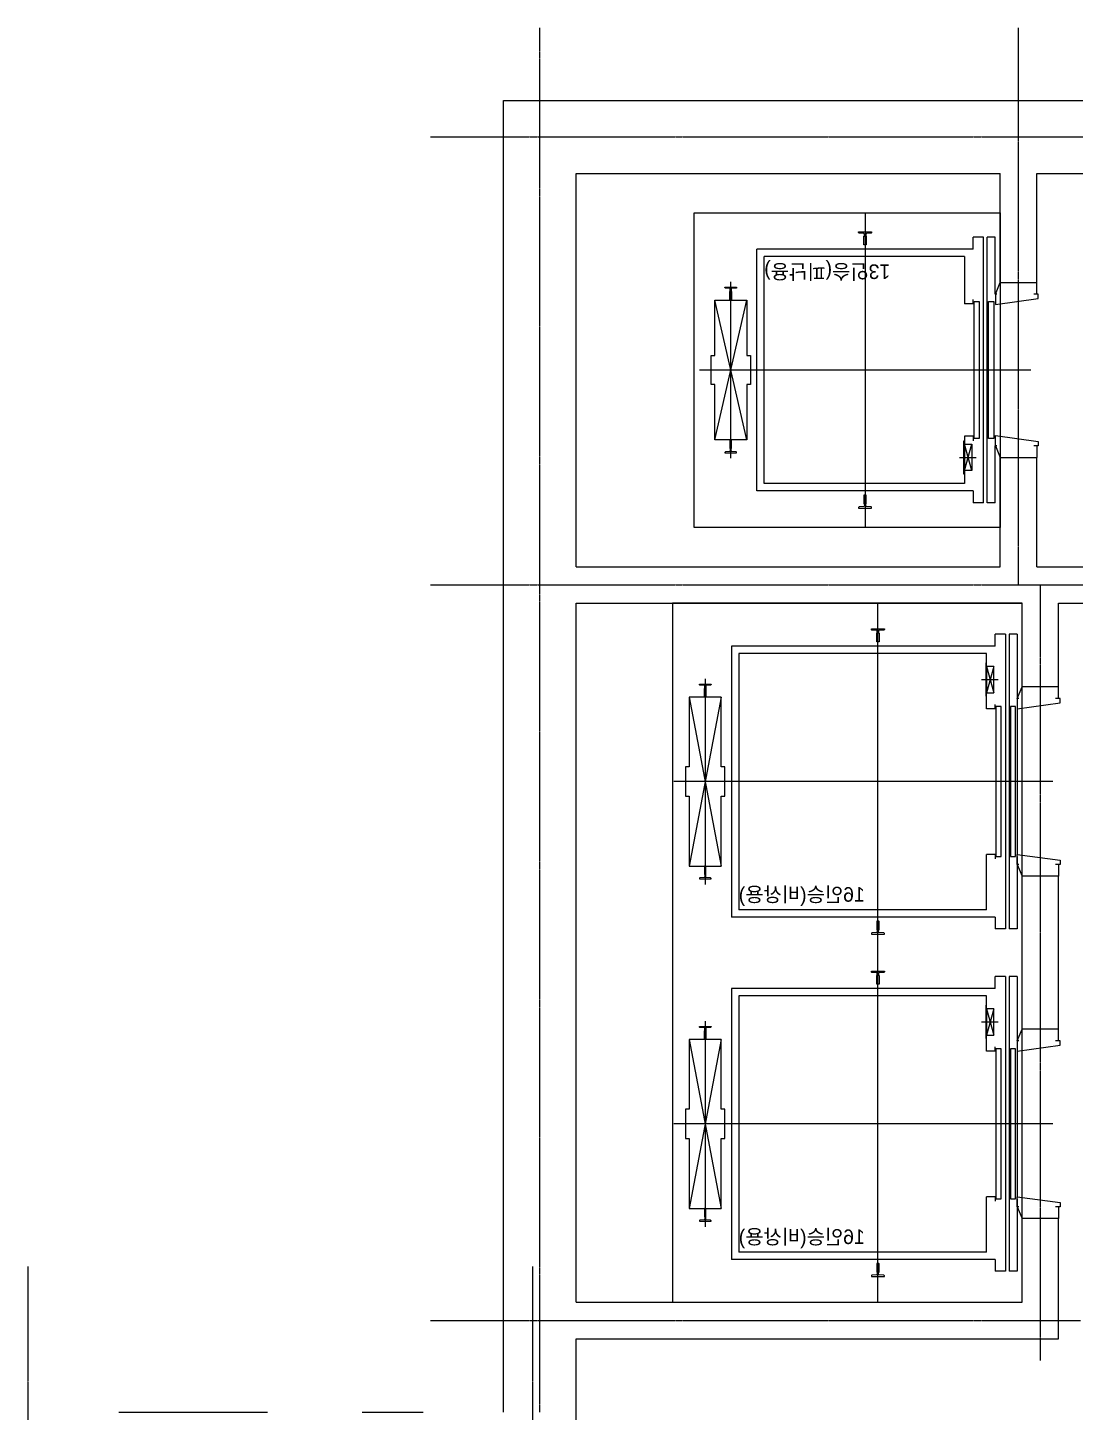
# Model space of a CAD drawing. Header units: millimetres. Extents: x 18456 to 179493, y -203649 to 469211.
# Drawn here: x 137366 to 144556, y 354097 to 363602 of the extents above; entities that cross this region are included whole.
import ezdxf

# ---------------------------------------------------------------- set-up
doc = ezdxf.new("R2010")
doc.units = ezdxf.units.MM
doc.linetypes.add('X-평면도(기본형)$0$CEN', pattern=[52.5, 50, -1, 0.5, -1])
for name, color, linetype, true_color in [('X-평면도(기본형)$0$4ELE', 4, 'Continuous', 0x00ffff), ('X-평면도(기본형)$0$CEN', 1, 'X-평면도(기본형)$0$CEN', 0xff0000), ('X-평면도(기본형)$0$DEFPOINTS-1', 7, 'Continuous', 0x262f4c), ('X-평면도(기본형)$0$DEFTXT', 7, 'Continuous', 0x7fdfff), ('X-평면도(기본형)$0$ELEV', 9, 'Continuous', 0x808080), ('X-평면도(기본형)$0$W1', 2, 'Continuous', 0xffff00), ('X-평면도(기본형)$0$설비OPEN', 9, 'Continuous', 0x808080)]:
    doc.layers.add(name, color=color, linetype=linetype, true_color=true_color)
doc.styles.add('맑은 고딕 Regular', font='')
doc.styles.get('맑은 고딕 Regular').set_extended_font_data('M+39D80 怨좊뵓')

# ---------------------------------------------------------------- blocks, each defined once
blk = doc.blocks.new('X-평면도(기본형)$0$ev16x2k')
at = {"layer": 'X-평면도(기본형)$0$DEFPOINTS-1'}
blk.add_lwpolyline([(-1225, 2525), (3575, 2525), (3575, 125), (-1225, 125)], close=True, dxfattribs=at)
at = {"layer": 'X-평면도(기본형)$0$ELEV', "color": 1, "true_color": 0xff0000}
for p, q in [((0, -85), (0, 2515)), ((2350, -85), (2350, 2515)), ((-706, 2300), (706, 2300)), ((1644, 2300), (3056, 2300)), ((3575, 1115), (-1220, 1115))]:
    blk.add_line(p, q, dxfattribs=at)
at = {"layer": 'X-평면도(기본형)$0$ELEV'}
for p, q in [((-580, 2190), (580, 2410)), ((-580, 2410), (580, 2190)), ((1770, 2190), (2930, 2410)), ((1770, 2410), (2930, 2190)), ((-665.7, 2340), (-668, 2340)), ((-668, 2340), (-668, 2260)), ((-659.8, 2307.5), (-661.7, 2336.3)), ((-661.7, 2263.7), (-659.8, 2292.5)), ((-639.2, 2303.8), (-655.8, 2303.8)), ((-655.8, 2296.3), (-639.2, 2296.3)), ((-581, 2305), (-638, 2305)), ((-638, 2295), (-581, 2295)), ((-580, 2304), (-581, 2305)), ((-581, 2295), (-580, 2296)), ((-580, 2296), (-580, 2304)), ((580, 2304), (581, 2305)), ((580, 2296), (580, 2304)), ((581, 2295), (580, 2296)), ((581, 2305), (638, 2305)), ((638, 2295), (581, 2295)), ((639.2, 2303.8), (655.8, 2303.8)), ((655.8, 2296.3), (639.2, 2296.3)), ((659.8, 2307.5), (661.7, 2336.3)), ((661.7, 2263.7), (659.8, 2292.5)), ((665.7, 2340), (668, 2340)), ((668, 2340), (668, 2260)), ((1684.3, 2340), (1682, 2340)), ((1682, 2340), (1682, 2260)), ((1690.2, 2307.5), (1688.3, 2336.3)), ((1688.3, 2263.7), (1690.2, 2292.5)), ((1710.8, 2303.8), (1694.2, 2303.8)), ((1694.2, 2296.3), (1710.8, 2296.3)), ((1769, 2305), (1712, 2305)), ((1712, 2295), (1769, 2295)), ((1770, 2304), (1769, 2305)), ((1769, 2295), (1770, 2296)), ((1770, 2296), (1770, 2304)), ((2930, 2304), (2931, 2305)), ((2930, 2296), (2930, 2304)), ((2931, 2295), (2930, 2296)), ((2931, 2305), (2988, 2305)), ((2988, 2295), (2931, 2295)), ((2989.2, 2303.8), (3005.8, 2303.8)), ((3005.8, 2296.3), (2989.2, 2296.3)), ((3009.8, 2307.5), (3011.7, 2336.3)), ((3011.7, 2263.7), (3009.8, 2292.5)), ((3015.7, 2340), (3018, 2340)), ((3018, 2340), (3018, 2260)), ((-668, 2260), (-665.7, 2260)), ((668, 2260), (665.7, 2260)), ((1682, 2260), (1684.3, 2260)), ((3018, 2260), (3015.7, 2260)), ((-930, 310), (-930, 2120)), ((-930, 2120), (930, 2120)), ((930, 310), (930, 2120)), ((1420, 310), (1420, 2120)), ((1420, 2120), (3280, 2120)), ((3280, 310), (3280, 2120)), ((-880, 370), (-880, 2070)), ((-880, 2070), (880, 2070)), ((880, 370), (880, 2070)), ((1470, 370), (1470, 2070)), ((1470, 2070), (3230, 2070)), ((3230, 370), (3230, 2070)), ((-1043.7, 1159.5), (-1048, 1159.5)), ((-1048, 1159.5), (-1048, 1070.5)), ((-1037.3, 1123.4), (-1039.7, 1155.8)), ((1037.3, 1123.4), (1039.7, 1155.8)), ((1043.7, 1159.5), (1048, 1159.5)), ((1048, 1159.5), (1048, 1070.5)), ((1306.3, 1159.5), (1302, 1159.5)), ((1302, 1159.5), (1302, 1070.5)), ((1312.7, 1123.4), (1310.3, 1155.8)), ((3387.3, 1123.4), (3389.7, 1155.8)), ((3393.7, 1159.5), (3398, 1159.5)), ((3398, 1159.5), (3398, 1070.5)), ((-1048, 1070.5), (-1043.7, 1070.5)), ((-1039.7, 1074.2), (-1037.3, 1106.6)), ((-1021.2, 1119.8), (-1033.3, 1119.8)), ((-1033.3, 1110.2), (-1021.2, 1110.2)), ((-960, 1123), (-1018, 1123)), ((-1018, 1107), (-960, 1107)), ((-959, 1122), (-960, 1123)), ((-960, 1107), (-959, 1108)), ((-959, 1108), (-959, 1122)), ((959, 1122), (960, 1123)), ((959, 1108), (959, 1122)), ((960, 1107), (959, 1108)), ((960, 1123), (1018, 1123)), ((1018, 1107), (960, 1107)), ((1021.2, 1119.8), (1033.3, 1119.8)), ((1033.3, 1110.2), (1021.2, 1110.2)), ((1039.7, 1074.2), (1037.3, 1106.6)), ((1048, 1070.5), (1043.7, 1070.5)), ((1302, 1070.5), (1306.3, 1070.5)), ((1310.3, 1074.2), (1312.7, 1106.6)), ((1328.8, 1119.8), (1316.7, 1119.8)), ((1316.7, 1110.2), (1328.8, 1110.2)), ((1390, 1123), (1332, 1123)), ((1332, 1107), (1390, 1107)), ((1391, 1122), (1390, 1123)), ((1390, 1107), (1391, 1108)), ((1391, 1108), (1391, 1122)), ((3309, 1122), (3310, 1123)), ((3309, 1108), (3309, 1122)), ((3310, 1107), (3309, 1108)), ((3310, 1123), (3368, 1123)), ((3368, 1107), (3310, 1107)), ((3371.2, 1119.8), (3383.3, 1119.8)), ((3383.3, 1110.2), (3371.2, 1110.2)), ((3389.7, 1074.2), (3387.3, 1106.6)), ((3398, 1070.5), (3393.7, 1070.5)), ((-930, 310), (-1012, 310)), ((-1012, 240), (-1012, 310)), ((-500, 370), (-880, 370)), ((-790, 370), (-610, 320)), ((-790, 320), (-610, 370)), ((-500, 310), (-530, 310)), ((-500, 310), (-500, 370)), ((880, 370), (500, 370)), ((500, 310), (500, 370)), ((500, 310), (530, 310)), ((930, 310), (1012, 310)), ((1012, 240), (1012, 310)), ((1420, 310), (1338, 310)), ((1338, 240), (1338, 310)), ((1850, 370), (1470, 370)), ((1560, 370), (1740, 320)), ((1560, 320), (1740, 370)), ((1850, 310), (1820, 310)), ((1850, 310), (1850, 370)), ((3230, 370), (2850, 370)), ((2850, 310), (2850, 370)), ((2850, 310), (2880, 310)), ((3280, 310), (3362, 310)), ((3362, 240), (3362, 310)), ((-1012, 240), (1012, 240)), ((-1012, 215), (1012, 215)), ((-1012, 160), (-1012, 215)), ((1012, 160), (1012, 215)), ((1338, 240), (3362, 240)), ((1338, 215), (3362, 215)), ((1338, 160), (1338, 215)), ((3362, 160), (3362, 215)), ((-1012, 160), (-515, 160)), ((-500, 158), (500, 158)), ((515, 160), (1012, 160)), ((1338, 160), (1835, 160)), ((1850, 158), (2850, 158)), ((2865, 160), (3362, 160))]:
    blk.add_line(p, q, dxfattribs=at)
at = {"layer": 'X-평면도(기본형)$0$ELEV', "color": 1, "ltscale": 0.01, "true_color": 0xff0000}
for p, q in [((-700, 405), (-700, 290)), ((1650, 405), (1650, 290))]:
    blk.add_line(p, q, dxfattribs=at)
at = {"layer": 'X-평면도(기본형)$0$ELEV', "color": 18, "true_color": 0x000000}
for p, q in [((-570, 158), (-650, 125)), ((570, 158), (650, 125)), ((1780, 158), (1700, 125)), ((2920, 158), (3000, 125)), ((-570, -125), (-650, -125)), ((570, -125), (650, -125)), ((1780, -125), (1700, -125)), ((2920, -125), (3000, -125))]:
    blk.add_line(p, q, dxfattribs=at)
at = {"layer": 'X-평면도(기본형)$0$ELEV'}
for points in [[(100, 2435), (100, 2410), (580, 2410), (580, 2190), (100, 2190), (100, 2165), (-100, 2165), (-100, 2190), (-580, 2190), (-580, 2410), (-100, 2410), (-100, 2435)], [(2450, 2435), (2450, 2410), (2930, 2410), (2930, 2190), (2450, 2190), (2450, 2165), (2250, 2165), (2250, 2190), (1770, 2190), (1770, 2410), (2250, 2410), (2250, 2435)], [(-815, 375), (-585, 375), (-585, 370), (-815, 370)], [(-790, 370), (-610, 370), (-610, 320), (-790, 320)], [(515, 270), (-515, 270), (-515, 305), (515, 305)], [(1535, 375), (1765, 375), (1765, 370), (1535, 370)], [(1560, 370), (1740, 370), (1740, 320), (1560, 320)], [(2865, 270), (1835, 270), (1835, 305), (2865, 305)], [(515, 170), (-515, 170), (-515, 205), (515, 205)], [(2865, 170), (1835, 170), (1835, 205), (2865, 205)]]:
    blk.add_lwpolyline(points, close=True, dxfattribs=at)
at = {"layer": 'X-평면도(기본형)$0$ELEV', "color": 4, "true_color": 0x00ffff}
for points in [[(-570, 148), (-570, 158), (-570, 156), (-570, 158), (-500, 158), (-540, -135), (-570, -135), (-570, -105)], [(570, 148), (570, 158), (570, 156), (570, 158), (500, 158), (540, -135), (570, -135), (570, -105)], [(1780, 148), (1780, 158), (1780, 156), (1780, 158), (1850, 158), (1810, -135), (1780, -135), (1780, -105)], [(2920, 148), (2920, 158), (2920, 156), (2920, 158), (2850, 158), (2890, -135), (2920, -135), (2920, -105)]]:
    blk.add_lwpolyline(points, dxfattribs=at)
at = {"layer": 'X-평면도(기본형)$0$ELEV'}
for centre, radius, start, end in [((-665.7, 2336), 4, 3.94519, 90), ((639.2, 2305), 1.2, 180, 270), ((639.2, 2295), 1.2, 90, 180), ((655.8, 2307.8), 4, 270, 356.05481), ((655.8, 2292.3), 4, 3.94519, 90), ((1684.3, 2336), 4, 3.94519, 90), ((2989.2, 2305), 1.2, 180, 270), ((2989.2, 2295), 1.2, 90, 180), ((3005.8, 2307.8), 4, 270, 356.05481), ((3005.8, 2292.3), 4, 3.94519, 90), ((-665.7, 2264), 4, 270, 356.05481), ((1684.3, 2264), 4, 270, 356.05481), ((-1043.7, 1155.5), 4, 4.31603, 90), ((1306.3, 1155.5), 4, 4.31603, 90), ((-1043.7, 1074.5), 4, 270, 355.68397), ((1021.2, 1123), 3.2, 179.11171, 270), ((1021.3, 1107), 3.25, 90.88829, 180), ((1033.3, 1123.8), 4, 270, 355.68397), ((1033.3, 1106.2), 4, 4.31603, 90), ((1306.3, 1074.5), 4, 270, 355.68397), ((3371.2, 1123), 3.2, 179.11171, 270), ((3371.3, 1107), 3.25, 90.88829, 180), ((3383.3, 1123.8), 4, 270, 355.68397), ((3383.3, 1106.2), 4, 4.31603, 90)]:
    blk.add_arc(centre, radius, start, end, dxfattribs=at)
at = {"layer": 'X-평면도(기본형)$0$ELEV', "extrusion": (0, 0, -1)}
for centre, radius, start, end in [((655.8, 2307.8), 4, 270, 356.05481), ((655.8, 2292.3), 4, 3.94519, 90), ((639.2, 2305), 1.2, 180, 270), ((639.2, 2295), 1.2, 90, 180), ((-665.7, 2336), 4, 3.94519, 90), ((-1694.2, 2307.8), 4, 270, 356.05481), ((-1694.2, 2292.3), 4, 3.94519, 90), ((-1710.8, 2305), 1.2, 180, 270), ((-1710.8, 2295), 1.2, 90, 180), ((-3015.7, 2336), 4, 3.94519, 90), ((-665.7, 2264), 4, 270, 356.05481), ((-3015.7, 2264), 4, 270, 356.05481), ((-1043.7, 1155.5), 4, 4.31603, 90), ((-3393.7, 1155.5), 4, 4.31603, 90), ((1033.3, 1123.8), 4, 270, 355.68397), ((1033.3, 1106.2), 4, 4.31603, 90), ((1021.2, 1123), 3.2, 179.11171, 270), ((1021.3, 1107), 3.25, 90.88829, 180), ((-1043.7, 1074.5), 4, 270, 355.68397), ((-1316.7, 1123.8), 4, 270, 355.68397), ((-1316.7, 1106.2), 4, 4.31603, 90), ((-1328.8, 1123), 3.2, 179.11171, 270), ((-1328.7, 1107), 3.25, 90.88829, 180), ((-3393.7, 1074.5), 4, 270, 355.68397)]:
    blk.add_arc(centre, radius, start, end, dxfattribs=at)
at = {"layer": 'X-평면도(기본형)$0$DEFTXT', "char_height": 100, "width": 2039.13, "attachment_point": 9, "rotation": 90, "style": '맑은 고딕 Regular'}
for insert in [(855, 2070), (3205, 2070)]:
    blk.add_mtext('16인승(비상용)', dxfattribs=dict(at, insert=insert))
blk = doc.blocks.new('X-평면도(기본형)$0$ev13k')
at = {"layer": 'X-평면도(기본형)$0$DEFPOINTS-1'}
blk.add_lwpolyline([(-1080, 2225), (1080, 2225), (1080, 125), (-1080, 125)], close=True, dxfattribs=at)
at = {"layer": 'X-평면도(기본형)$0$ELEV', "color": 1, "true_color": 0xff0000}
for p, q in [((0, -85), (0, 2190)), ((-606, 1975), (606, 1975)), ((1080, 1052.5), (-1080, 1052.5))]:
    blk.add_line(p, q, dxfattribs=at)
at = {"layer": 'X-평면도(기본형)$0$ELEV'}
for p, q in [((-565.7, 2015), (-568, 2015)), ((-568, 2015), (-568, 1935)), ((-559.8, 1982.5), (-561.7, 2011.3)), ((-480, 1865), (480, 2085)), ((-480, 2085), (480, 1865)), ((559.8, 1982.5), (561.7, 2011.3)), ((565.7, 2015), (568, 2015)), ((568, 2015), (568, 1935)), ((-568, 1935), (-565.7, 1935)), ((-561.7, 1938.7), (-559.8, 1967.5)), ((-539.2, 1978.8), (-555.8, 1978.8)), ((-555.8, 1971.2), (-539.2, 1971.2)), ((-481, 1980), (-538, 1980)), ((-538, 1970), (-481, 1970)), ((-480, 1979), (-481, 1980)), ((-481, 1970), (-480, 1971)), ((-480, 1971), (-480, 1979)), ((480, 1979), (481, 1980)), ((480, 1971), (480, 1979)), ((481, 1970), (480, 1971)), ((481, 1980), (538, 1980)), ((538, 1970), (481, 1970)), ((539.2, 1978.8), (555.8, 1978.8)), ((555.8, 1971.2), (539.2, 1971.2)), ((561.7, 1938.7), (559.8, 1967.5)), ((568, 1935), (565.7, 1935)), ((-830, 310), (-830, 1795)), ((-830, 1795), (830, 1795)), ((-780, 370), (-780, 1745)), ((-780, 1745), (780, 1745)), ((780, 370), (780, 1745)), ((830, 310), (830, 1795)), ((-943.7, 1097), (-948, 1097)), ((-948, 1097), (-948, 1008)), ((-937.3, 1060.9), (-939.7, 1093.3)), ((-921.2, 1057.2), (-933.3, 1057.2)), ((-933.3, 1047.7), (-921.2, 1047.7)), ((-860, 1060.5), (-918, 1060.5)), ((-859, 1059.5), (-860, 1060.5)), ((-859, 1045.5), (-859, 1059.5)), ((859, 1059.5), (860, 1060.5)), ((859, 1045.5), (859, 1059.5)), ((860, 1060.5), (918, 1060.5)), ((921.2, 1057.2), (933.3, 1057.2)), ((933.3, 1047.7), (921.2, 1047.7)), ((937.3, 1060.9), (939.7, 1093.3)), ((943.7, 1097), (948, 1097)), ((948, 1097), (948, 1008)), ((-948, 1008), (-943.7, 1008)), ((-939.7, 1011.7), (-937.3, 1044.1)), ((-918, 1044.5), (-860, 1044.5)), ((-860, 1044.5), (-859, 1045.5)), ((860, 1044.5), (859, 1045.5)), ((918, 1044.5), (860, 1044.5)), ((939.7, 1011.7), (937.3, 1044.1)), ((948, 1008), (943.7, 1008)), ((-830, 310), (-912, 310)), ((-912, 240), (-912, 310)), ((-455, 370), (-780, 370)), ((-690, 370), (-510, 320)), ((-690, 320), (-510, 370)), ((-455, 310), (-485, 310)), ((-455, 310), (-455, 370)), ((780, 370), (455, 370)), ((455, 310), (455, 370)), ((455, 310), (485, 310)), ((830, 310), (912, 310)), ((912, 240), (912, 310)), ((-912, 240), (912, 240)), ((-912, 215), (912, 215)), ((-912, 160), (-912, 215)), ((912, 160), (912, 215)), ((-912, 160), (-520, 160)), ((520, 160), (912, 160))]:
    blk.add_line(p, q, dxfattribs=at)
at = {"layer": 'X-평면도(기본형)$0$ELEV', "color": 1, "ltscale": 0.01, "true_color": 0xff0000}
blk.add_line((-600, 405), (-600, 290), dxfattribs=at)
at = {"layer": 'X-평면도(기본형)$0$ELEV', "color": 18, "true_color": 0x000000}
for p, q in [((-520, 158), (-600, 125)), ((520, 158), (600, 125)), ((-520, -125), (-600, -125)), ((520, -125), (600, -125))]:
    blk.add_line(p, q, dxfattribs=at)
at = {"layer": 'X-평면도(기본형)$0$ELEV'}
for points in [[(100, 2110), (100, 2085), (480, 2085), (480, 1865), (100, 1865), (100, 1840), (-100, 1840), (-100, 1865), (-480, 1865), (-480, 2085), (-100, 2085), (-100, 2110)], [(-715, 375), (-485, 375), (-485, 370), (-715, 370)], [(-690, 370), (-510, 370), (-510, 320), (-690, 320)], [(470, 270), (-470, 270), (-470, 305), (470, 305)], [(470, 170), (-470, 170), (-470, 205), (470, 205)]]:
    blk.add_lwpolyline(points, close=True, dxfattribs=at)
at = {"layer": 'X-평면도(기본형)$0$ELEV', "color": 4, "true_color": 0x00ffff}
for points in [[(-520, 148), (-520, 158), (-520, 156), (-520, 158), (-450, 158), (-490, -135), (-520, -135), (-520, -105)], [(520, 148), (520, 158), (520, 156), (520, 158), (450, 158), (490, -135), (520, -135), (520, -105)]]:
    blk.add_lwpolyline(points, dxfattribs=at)
at = {"layer": 'X-평면도(기본형)$0$ELEV'}
for centre, radius, start, end in [((-565.7, 2011), 4, 3.94519, 90), ((-565.7, 1939), 4, 270, 356.05481), ((539.2, 1980), 1.2, 180, 270), ((539.2, 1970), 1.2, 90, 180), ((555.8, 1982.8), 4, 270, 356.05481), ((555.8, 1967.2), 4, 3.94519, 90), ((-943.7, 1093), 4, 4.31603, 90), ((921.2, 1060.5), 3.2, 179.11171, 270), ((921.3, 1044.5), 3.25, 90.88829, 180), ((933.3, 1061.2), 4, 270, 355.68397), ((933.3, 1043.7), 4, 4.31603, 90), ((-943.7, 1012), 4, 270, 355.68397)]:
    blk.add_arc(centre, radius, start, end, dxfattribs=at)
at = {"layer": 'X-평면도(기본형)$0$ELEV', "extrusion": (0, 0, -1)}
for centre, radius, start, end in [((-565.7, 2011), 4, 3.94519, 90), ((555.8, 1982.8), 4, 270, 356.05481), ((555.8, 1967.2), 4, 3.94519, 90), ((539.2, 1980), 1.2, 180, 270), ((539.2, 1970), 1.2, 90, 180), ((-565.7, 1939), 4, 270, 356.05481), ((933.3, 1061.2), 4, 270, 355.68397), ((933.3, 1043.7), 4, 4.31603, 90), ((921.2, 1060.5), 3.2, 179.11171, 270), ((921.3, 1044.5), 3.25, 90.88829, 180), ((-943.7, 1093), 4, 4.31603, 90), ((-943.7, 1012), 4, 270, 355.68397)]:
    blk.add_arc(centre, radius, start, end, dxfattribs=at)
at = {"layer": 'X-평면도(기본형)$0$DEFTXT', "insert": (755, 1745), "char_height": 100, "width": 2039.13, "attachment_point": 9, "rotation": 90, "style": '맑은 고딕 Regular'}
blk.add_mtext('13인승(피난용)', dxfattribs=at)

msp = doc.modelspace()

# ---------------------------------------------------------------- linework, layer by layer
at = {"layer": 'X-평면도(기본형)$0$4ELE'}
for p, q in [((137991.3, 354097.4), (139011.3, 354097.4)), ((139661.3, 354097.4), (140081.3, 354097.4))]:
    msp.add_line(p, q, dxfattribs=at)
at = {"layer": 'X-평면도(기본형)$0$CEN'}
for p, q in [((140881.3, 354097.4), (140881.3, 363602.4)), ((144166.3, 359777.4), (144166.3, 363602.4)), ((140131.3, 362852.4), (150391.3, 362852.4)), ((140131.3, 359777.4), (146666.3, 359777.4)), ((144316.3, 354452.4), (144316.3, 359777.4)), ((137366.3, 355097.4), (137366.3, 349172.4)), ((140831.3, 355097.4), (140831.3, 352072.4)), ((140131.3, 354727.4), (144591.3, 354727.4))]:
    msp.add_line(p, q, dxfattribs=at)
at = {"layer": 'X-평면도(기본형)$0$W1'}
for p, q in [((140631.3, 363102.4), (144806.3, 363102.4)), ((140631.3, 354097.4), (140631.3, 363102.4)), ((141131.3, 359902.4), (141131.3, 362602.4)), ((141131.3, 362602.4), (144041.3, 362602.4)), ((144041.3, 361852.4), (144041.3, 362602.4)), ((144291.3, 362602.4), (144806.3, 362602.4)), ((144291.3, 361852.4), (144291.3, 362602.4)), ((144041.3, 361852.4), (144291.3, 361852.4)), ((144041.3, 360652.4), (144291.3, 360652.4)), ((144041.3, 359902.4), (144041.3, 360652.4)), ((144291.3, 359902.4), (144291.3, 360652.4)), ((141131.3, 359902.4), (144041.3, 359902.4)), ((144291.3, 359902.4), (145021.3, 359902.4)), ((141131.3, 359652.4), (144191.3, 359652.4)), ((141131.3, 354852.4), (141131.3, 359652.4)), ((144191.3, 359077.4), (144191.3, 359652.4)), ((144441.3, 359077.4), (144441.3, 359652.4)), ((144441.3, 359652.4), (145021.3, 359652.4)), ((144441.3, 359077.4), (144191.3, 359077.4)), ((144441.3, 357777.4), (144191.3, 357777.4)), ((144191.3, 356727.4), (144191.3, 357777.4)), ((144441.3, 356727.4), (144441.3, 357777.4)), ((144441.3, 356727.4), (144191.3, 356727.4)), ((144441.3, 355427.4), (144191.3, 355427.4)), ((144191.3, 354852.4), (144191.3, 355427.4)), ((144441.3, 354602.4), (144441.3, 355427.4)), ((141131.3, 354852.4), (144191.3, 354852.4)), ((141131.3, 354602.4), (144441.3, 354602.4)), ((141131.3, 352372.4), (141131.3, 354602.4))]:
    msp.add_line(p, q, dxfattribs=at)

# ---------------------------------------------------------------- block references
at = {"layer": 'X-평면도(기본형)$0$설비OPEN', "rotation": 90}
msp.add_blockref('X-평면도(기본형)$0$ev13k', (144166.3, 361252.4), dxfattribs=at)
at = {"layer": 'X-평면도(기본형)$0$설비OPEN', "xscale": -1, "rotation": 90}
msp.add_blockref('X-평면도(기본형)$0$ev16x2k', (144316.3, 358427.4), dxfattribs=at)

doc.saveas('drawing.dxf')
